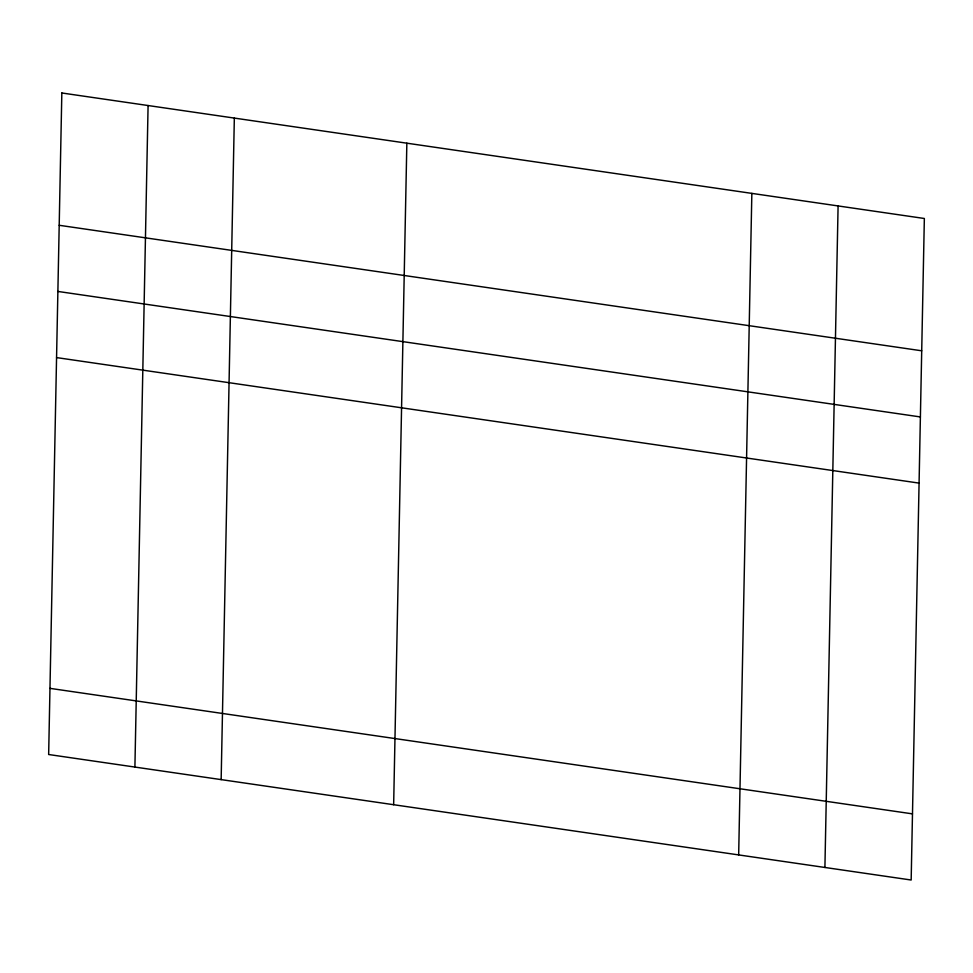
<?xml version="1.0" encoding="UTF-8"?>
<svg xmlns="http://www.w3.org/2000/svg" width="973" height="973" viewBox="0 0 973 973"><rect width="100%" height="100%" fill="white"/><g stroke="black" fill="none" stroke-linecap="round" stroke-linejoin="round"><path stroke-width="1.46" d="M134.906 767.065L148.091 105.534M221.151 779.616L234.335 118.074M393.651 804.72L406.848 143.177M738.665 854.926L751.849 193.384M824.909 867.466L838.094 205.935M59.195 225.286L921.711 350.791M57.881 291.438L920.397 416.943M56.568 357.59L919.071 483.107M49.964 688.361L912.479 813.866M61.834 92.982L48.65 754.513L911.166 880.018L924.35 218.487L61.834 92.982"/></g></svg>
